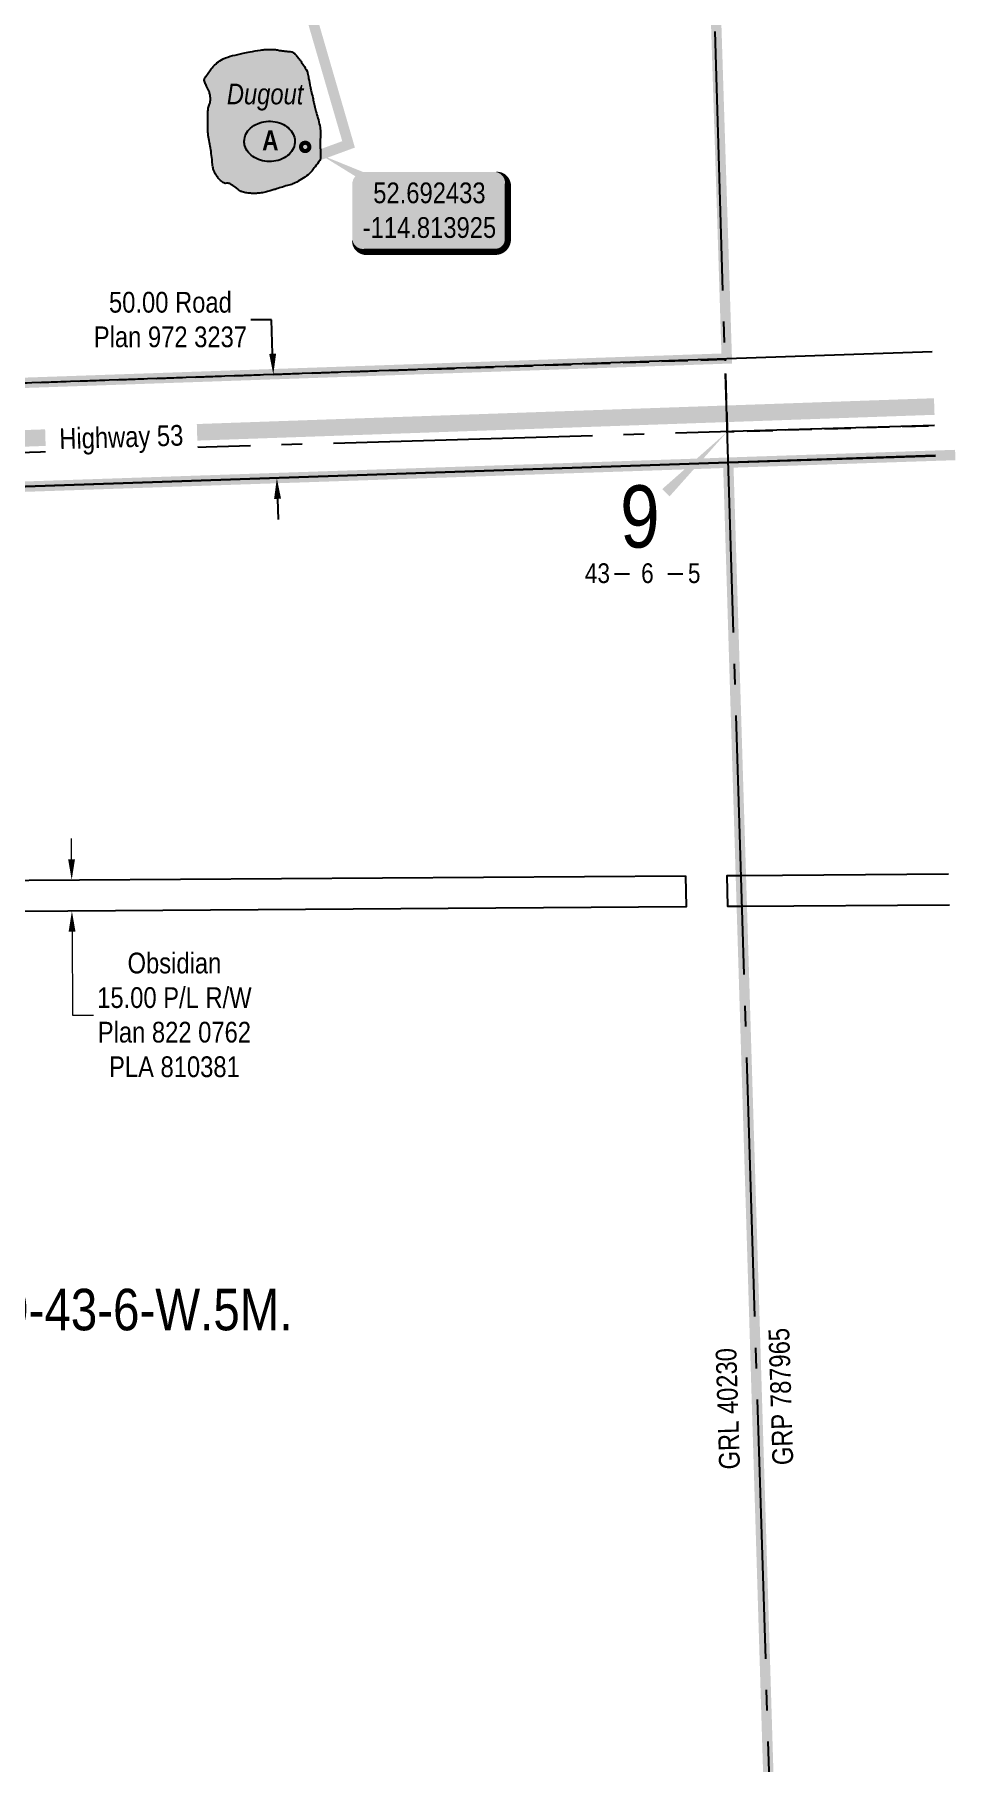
# Model space of a CAD drawing. Extents: x 643442 to 651909, y 5835058 to 5841090.
# Drawn here: x 647601 to 648048, y 5839524 to 5840357 of the extents above; entities that cross this region are included whole.
import ezdxf
from ezdxf.enums import TextEntityAlignment as Align

# ---------------------------------------------------------------- set-up
doc = ezdxf.new("R2010")
doc.units = 0
doc.header["$LTSCALE"] = 5
doc.header["$PDSIZE"] = 0.5
for name, pattern in [('CENTERLINEX3', [5, 2.5, -1, 0.5, -1]), ('foc-ACCESSROAD', [3.75, 2.5, -1.25]), ('foc-QUARTERLINE', [33, 25, -3, 2, -3])]:
    doc.linetypes.add(name, pattern=pattern)
doc.layers.get('Defpoints').update_dxf_attribs({"color": 9})
for name, color, linetype in [('10', 1, 'Continuous'), ('9', 3, 'Continuous'), ('AS-ROADS', 254, 'Continuous'), ('AS-TELUS', 224, 'foc-TEL'), ('C-RW', 13, 'Continuous'), ('C-SYMBOL', 7, 'Continuous'), ('CG-NOTES', 7, 'Continuous'), ('DETAIL-T', 7, 'Continuous'), ('F-AR', 190, 'foc-ACCESSROAD'), ('L-QSEC', 8, 'foc-QUARTERLINE'), ('L-SECLBL', 7, 'Continuous'), ('L-TITLEDB', 4, 'Continuous'), ('L-TITLEDB-T', 4, 'Continuous'), ('P-PROPOSED-WL1', 10, 'Continuous'), ('T-WATER', 160, 'Continuous'), ('T-WATER-H', 133, 'Continuous'), ('T-WATER-T', 170, 'Continuous')]:
    doc.layers.add(name, color=color, linetype=linetype)
doc.layers.add('AS-TRAPPER BOUNDARY', color=7, linetype='CENTERLINEX3', true_color=0xb85c00, transparency=0.6)
doc.layers.add('AS-TRAPPER-T', color=7, linetype='Continuous', true_color=0xc26100)
doc.layers.add('C-RW-T', color=13, linetype='Continuous', lineweight=9)
doc.styles.add('100L', font='ARIALN.TTF', dxfattribs={"height": 11})
doc.styles.add('175L', font='ARIALN.TTF', dxfattribs={"height": 20})
doc.styles.add('80', font='ARIALN.TTF', dxfattribs={"height": 10})
doc.styles.add('80CG', font='ARIALN.TTF', dxfattribs={"height": 10})
doc.styles.add('80L', font='ARIALN.TTF', dxfattribs={"height": 10})
doc.styles.add('BOLD', font='ARIALNB.TTF')
doc.styles.add('foc-LtypeFont', font='ARIALN.TTF', dxfattribs={"height": 7.35})
doc.styles.add('SIMPLEX', font='ARIALN.TTF')
doc.linetypes.add('foc-TEL', pattern='A,2,-1,["T",foc-LtypeFont,S=0.2,R=0,X=-0.425,Y=-0.75],-1.24,8', length=12.24)
doc.linetypes.add('foc-TEL-NOLINE', pattern='A,0,-2,["T",foc-LtypeFont,S=0.2,R=0,X=-0.425,Y=-0.75],-10.24', length=12.24)
doc.dimstyles.new('Compass 5 000', dxfattribs={"dimscale": 5, "dimtxt": 9, "dimasz": 2, "dimexe": 0.2, "dimexo": 0.0625, "dimgap": 0.5, "dimtad": 0, "dimtih": 1, "dimtoh": 1, "dimzin": 0, "dimdsep": 46, "dimtxsty": '80CG', "dimcen": 0.1, "dimse1": 1, "dimse2": 1, "dimclrd": 256, "dimclrt": 256, "dimaunit": 1, "dimadec": 4, "dimazin": 0, "dimtfac": 0.06, "dimtofl": 0, "dimtmove": 0, "dimatfit": 1, "dimfxl": 0.2, "dimtolj": 1, "dimtzin": 0, "dimlwd": -1, "dimarcsym": 0})

# ---------------------------------------------------------------- blocks, each defined once
blk = doc.blocks.new('L-SECLBL')
at = {"layer": '9', "color": 7}
for p, q in [((-5.08, -27.83), (-12.29, -27.83)), ((20.7, -27.83), (13.5, -27.83))]:
    blk.add_line(p, q, dxfattribs=at)
at = {"layer": '10', "color": 2, "style": 'SIMPLEX'}
blk.add_attdef('SEC', text='', height=30, dxfattribs=at).set_placement((0, 0), align=Align.MIDDLE)
at = {"layer": '10', "color": 5, "style": '80L'}
blk.add_attdef('TWP', text='', height=9.5, dxfattribs=at).set_placement((-14.43, -27.37), align=Align.MIDDLE_RIGHT)
blk.add_attdef('RGE', text='', height=9.5, dxfattribs=at).set_placement((3.62, -27.37), align=Align.MIDDLE_CENTER)
blk.add_attdef('MER', text='', height=9.5, dxfattribs=at).set_placement((23.17, -27.37), align=Align.MIDDLE_LEFT)
blk = doc.blocks.new('*U686')
h = blk.add_hatch(color=254)
edge = h.paths.add_edge_path()
edge.add_line((-31.5, -20), (31.5, -20))
edge.add_arc((31.5, -14), 6, 270, 360)
edge.add_line((37.5, -14), (37.5, 12.5))
edge.add_arc((31.5, 12.5), 6, 0, 90)
edge.add_line((31.5, 18.5), (-31.5, 18.5))
edge.add_arc((-31.5, 12.5), 6, 90, 180)
edge.add_line((-37.5, 12.5), (-37.5, -14))
edge.add_arc((-31.5, -14), 6, 180, 270)
at = {"color": 1, "flags": 128}
blk.add_lwpolyline([(-52.82, 26.81, 0, 10, 0), (0, 0, 5, 5, 0)], format="xyseb", dxfattribs=at)
blk.add_lwpolyline([(-31.5, -20, 3, 3, 0), (31.5, -20, 3, 3, 0.414214), (37.5, -14, 3, 3, 0), (37.5, 12.5, 3, 0, 0.414214), (31.5, 18.5, 0, 0, 0), (-31.5, 18.5, 0, 0, 0.414214), (-37.5, 12.5, 0, 0, 0), (-37.5, -14, 0, 3, 0.414214)], format="xyseb", close=True, dxfattribs=at)
at = {"color": 1, "style": '80'}
blk.add_attdef('ENTER_TEXT_001', (-36.33, -4.99), '', height=10, dxfattribs=at)
blk = doc.blocks.new('*D469')
at = {"layer": 'Defpoints', "color": 0, "transparency": 16777216}
for p in [(647699.86, 5840192.88), (647701.56, 5840142.92), (647718.16, 5840143.49)]:
    blk.add_point(p, dxfattribs=at)
at = {"layer": 'L-TITLEDB-T', "transparency": 16777216}
for p, q in [((647715.56, 5840219.86), (647705.56, 5840219.86)), ((647716.12, 5840203.44), (647715.56, 5840219.86)), ((647718.5, 5840133.49), (647718.84, 5840123.5))]:
    blk.add_line(p, q, dxfattribs=at)
for points in [[(647717.79, 5840203.49), (647714.46, 5840203.38), (647716.46, 5840193.44)], [(647720.17, 5840133.55), (647716.84, 5840133.44), (647718.16, 5840143.49)]]:
    blk.add_solid(points, dxfattribs=at)
at = {"layer": 'L-TITLEDB-T', "transparency": 16777216, "insert": (647666.83, 5840219.86), "char_height": 10, "attachment_point": 5, "style": '80CG'}
blk.add_mtext('\\A1;50.00 Road\\PPlan 972 3237', dxfattribs=at)
blk = doc.blocks.new('*D507')
at = {"layer": 'C-RW-T', "transparency": 16777216}
for p, q in [((647619.16, 5839959.73), (647619.1, 5839969.73)), ((647619.4, 5839924.73), (647619.67, 5839884.59)), ((647619.67, 5839884.59), (647629.67, 5839884.59))]:
    blk.add_line(p, q, dxfattribs=at)
for points in [[(647620.83, 5839959.74), (647617.5, 5839959.72), (647619.23, 5839949.73)], [(647621.07, 5839924.74), (647617.73, 5839924.72), (647619.33, 5839934.73)]]:
    blk.add_solid(points, dxfattribs=at)
at = {"layer": 'Defpoints', "color": 0, "transparency": 16777216}
for p in [(647620.07, 5839949.74), (647619.33, 5839934.73), (647620.17, 5839934.74)]:
    blk.add_point(p, dxfattribs=at)
at = {"layer": 'C-RW-T', "transparency": 16777216, "insert": (647668.76, 5839884.59), "char_height": 10, "attachment_point": 5, "style": '80CG'}
blk.add_mtext('\\A1;Obsidian\\P15.00 P/L R/W\\PPlan 822 0762\\PPLA 810381', dxfattribs=at)
blk = doc.blocks.new('AA')
at = {"const_width": 4}
blk.add_lwpolyline([(-1, 0, 1), (1, 0, 1)], format="xyb", close=True, dxfattribs=at)
blk.add_circle((0, 0), 2)
blk = doc.blocks.new('Route_Letters')
h = blk.add_hatch(color=255)
h.dxf.hatch_style = 1
edge = h.paths.add_edge_path()
edge.add_ellipse((-0.12, 0.46), major_axis=(-11.97, 0), ratio=0.789318, start_angle=0, end_angle=360)
at = {"color": 5}
blk.add_open_spline([(-12.34, 0.46), (-12.34, -0.25), (-12.24, -0.97), (-11.72, -2.79), (-11.14, -3.88), (-9.56, -5.81), (-8.54, -6.66), (-6.22, -8.02), (-4.9, -8.54), (-2.12, -9.17), (-0.66, -9.3), (2.22, -9.13), (3.64, -8.84), (6.27, -7.89), (7.48, -7.22), (9.54, -5.6), (10.38, -4.64), (11.6, -2.54), (11.97, -1.4), (12.18, 0.91), (12.02, 2.08), (11.2, 4.3), (10.54, 5.35), (8.8, 7.2), (7.72, 7.99), (5.29, 9.24), (3.93, 9.68), (1.11, 10.18), (-0.35, 10.23), (-3.22, 9.91), (-4.61, 9.55), (-7.16, 8.47), (-8.32, 7.75), (-10.24, 6.02), (-11, 5.02), (-12.05, 2.86), (-12.32, 1.7), (-12.34, 0.52), (-12.34, 0.49), (-12.34, 0.46)], degree=3, knots=[0, 0, 0, 0, 0.219529, 0.219529, 0.575727, 0.575727, 0.931924, 0.931924, 1.288121, 1.288121, 1.644318, 1.644318, 2.000515, 2.000515, 2.356712, 2.356712, 2.712909, 2.712909, 3.069107, 3.069107, 3.425304, 3.425304, 3.781501, 3.781501, 4.137698, 4.137698, 4.493895, 4.493895, 4.850092, 4.850092, 5.20629, 5.20629, 5.562487, 5.562487, 5.918684, 5.918684, 6.274881, 6.274881, 6.283185, 6.283185, 6.283185, 6.283185], dxfattribs=at)
at = {"color": 14, "style": 'BOLD'}
blk.add_attdef('A', text='', height=9.5, dxfattribs=at).set_placement((0.22, 0.98), align=Align.MIDDLE)

msp = doc.modelspace()

# ---------------------------------------------------------------- hatches: boundary and pattern name
at = {"layer": 'T-WATER-H'}
h = msp.add_hatch(color=256, dxfattribs=at)
h.dxf.hatch_style = 1
edge = h.paths.add_edge_path()
edge.add_arc((647720.517, 5840314.072), 43.218, 140.929715, 147.810195, ccw=False)
edge.add_arc((647700.782, 5840330.093), 17.799, 130.198959, 140.929715, ccw=False)
edge.add_arc((647697.783, 5840333.643), 13.152, 115.003386, 130.198959, ccw=False)
edge.add_arc((647702.878, 5840322.718), 25.207, 104.04252, 115.003386, ccw=False)
edge.add_arc((647742.11, 5840165.863), 186.894, 102.432111, 104.04252, ccw=False)
edge.add_arc((647718.884, 5840271.217), 79.009, 99.955179, 102.432111, ccw=False)
edge.add_arc((647753.129, 5840076.112), 277.097, 98.909613, 99.955179, ccw=False)
edge.add_arc((647713.362, 5840329.781), 20.33, 95.048867, 98.909613, ccw=False)
edge.add_arc((647714.496, 5840316.951), 33.21, 91.788789, 95.048867, ccw=False)
edge.add_arc((647714.736, 5840309.257), 40.908, 88.851508, 91.788789, ccw=False)
edge.add_arc((647714.524, 5840298.687), 51.48, 86.98909, 88.851508, ccw=False)
edge.add_arc((647716.761, 5840341.213), 8.896, 82.507813, 86.98909, ccw=False)
edge.add_arc((647716.711, 5840340.833), 9.279, 75.925149, 82.507813, ccw=False)
edge.add_arc((647720.802, 5840357.15), 7.544, 255.925147, 263.226451)
edge.add_arc((647755.228, 5840646.992), 299.423, 263.226451, 263.294293)
edge.add_arc((648597.589, 5847811.553), 7513.334, 263.2943315, 263.3078747)
edge.add_arc((647766.967, 5840732.407), 385.624, 263.307875, 263.608189)
edge.add_arc((647707.975, 5840205.808), 144.268, 83.117198, 83.608189, ccw=False)
edge.add_arc((647725.063, 5840347.371), 1.678, 61.404212, 83.117198, ccw=False)
edge.add_arc((647724.067, 5840345.544), 3.758, 46.944258, 61.404212, ccw=False)
edge.add_arc((647718.244, 5840339.312), 12.289, 42.528306, 46.944258, ccw=False)
edge.add_arc((647715.52, 5840336.813), 15.984, 38.656602, 42.528305, ccw=False)
edge.add_arc((647654.841, 5840288.276), 93.688, 37.422625, 38.656602, ccw=False)
edge.add_arc((647721.633, 5840339.384), 9.586, 33.564269, 37.422625, ccw=False)
edge.add_arc((647700.365, 5840325.273), 35.109, 32.920819, 33.564269, ccw=False)
edge.add_arc((646873.901, 5839790.183), 1019.672, 32.801411, 32.920808, ccw=False)
edge.add_arc((647525.109, 5840209.881), 244.935, 32.021319, 32.801411, ccw=False)
edge.add_arc((647732.119, 5840339.342), 0.776, 18.128338, 32.02132, ccw=False)
edge.add_arc((647729.002, 5840338.321), 4.056, 8.632713, 18.128338, ccw=False)
edge.add_arc((647800.043, 5840349.107), 67.799, 188.632713, 190.952829)
edge.add_arc((651842.84, 5841131.494), 4185.607, 190.952829, 191.010421)
edge.add_arc((647763.497, 5840337.779), 29.764, 191.010418, 191.693369)
edge.add_arc((647780.153, 5840341.227), 46.773, 191.693369, 193.595105)
edge.add_arc((647513.211, 5840276.671), 227.863, 12.733525, 13.595105, ccw=False)
edge.add_arc((647618.159, 5840300.386), 120.269, 11.569263, 12.733525, ccw=False)
edge.add_arc((647901.811, 5840358.453), 169.265, 191.569265, 192.550657)
edge.add_arc((647756.425, 5840326.087), 20.32, 192.550657, 199.289744)
edge.add_arc((647700.221, 5840306.416), 39.226, 14.440723, 19.289744, ccw=False)
edge.add_arc((647698.838, 5840306.06), 40.655, 9.095942, 14.440723, ccw=False)
edge.add_arc((647721.273, 5840309.652), 17.934, 1.045091, 9.095942, ccw=False)
edge.add_arc((647708.298, 5840309.415), 30.912, -3.452539, 1.045091, ccw=False)
edge.add_arc((647780.257, 5840305.074), 41.179, 176.547461, 180.44402)
edge.add_arc((647831.441, 5840305.47), 92.364, 180.44402, 182.163614)
edge.add_arc((647649.666, 5840298.603), 89.54, 0.417112, 2.163614, ccw=False)
edge.add_arc((647715.307, 5840299.081), 23.898, -3.369451, 0.417112, ccw=False)
edge.add_arc((647736.347, 5840297.842), 2.821, 345.594721, 356.630549, ccw=False)
edge.add_arc((647737.493, 5840297.548), 1.639, 325.391331, 345.594721, ccw=False)
edge.add_arc((647679.332, 5840337.683), 72.304, 322.365272, 325.391331, ccw=False)
edge.add_arc((647635.647, 5840371.368), 127.467, 321.323325, 322.365272, ccw=False)
edge.add_arc((647721.174, 5840302.905), 17.914, 318.543679, 321.323325, ccw=False)
edge.add_arc((647727.431, 5840297.377), 9.564, 307.099979, 318.543679, ccw=False)
edge.add_arc((647709.306, 5840321.343), 39.612, 301.48404, 307.099979, ccw=False)
edge.add_arc((647701.025, 5840334.865), 55.469, 297.882591, 301.48404, ccw=False)
edge.add_arc((647723.314, 5840292.738), 7.808, 288.273829, 297.882591, ccw=False)
edge.add_arc((647706.349, 5840344.115), 61.914, 285.902052, 288.273829, ccw=False)
edge.add_arc((647753.552, 5840178.426), 110.367, 105.902053, 107.67842)
edge.add_arc((647793.218, 5840053.976), 240.986, 107.67842, 108.346019)
edge.add_arc((647677.597, 5840402.641), 126.349, 287.424028, 288.346022, ccw=False)
edge.add_arc((647706.175, 5840311.582), 30.911, 282.986947, 287.424028, ccw=False)
edge.add_arc((647704.975, 5840316.788), 36.254, 278.889985, 282.986948, ccw=False)
edge.add_arc((647708.011, 5840297.376), 16.606, 274.571095, 278.889985, ccw=False)
edge.add_arc((647706.374, 5840317.847), 37.142, 271.683657, 274.571095, ccw=False)
edge.add_arc((647707.001, 5840296.536), 15.822, 266.188314, 271.683657, ccw=False)
edge.add_arc((647708.219, 5840314.813), 34.14, 262.44802, 266.188314, ccw=False)
edge.add_arc((647705.562, 5840294.775), 13.926, 252.768371, 262.44802, ccw=False)
edge.add_arc((647703.01, 5840286.546), 5.311, 237.062934, 252.768372, ccw=False)
edge.add_arc((647703.3, 5840286.994), 5.844, 226.469764, 237.062934, ccw=False)
edge.add_arc((647691.635, 5840274.715), 11.093, 46.469764, 54.153618)
edge.add_arc((647684.118, 5840264.31), 23.928, 54.153618, 58.686916)
edge.add_arc((647689.14, 5840272.565), 14.266, 58.686916, 64.558978)
edge.add_arc((647694.293, 5840283.397), 2.271, 64.558978, 101.372758)
edge.add_arc((647693.46, 5840287.536), 1.951, 241.539429, 281.372757, ccw=False)
edge.add_arc((647695.259, 5840290.856), 5.727, 233.147161, 241.539429, ccw=False)
edge.add_arc((647697.038, 5840293.229), 8.693, 226.337527, 233.147161, ccw=False)
edge.add_arc((647699.937, 5840296.267), 12.892, 219.008231, 226.337527, ccw=False)
edge.add_arc((647700.833, 5840296.993), 14.045, 211.986707, 219.00823, ccw=False)
edge.add_arc((647700.919, 5840297.046), 14.146, 202.12192, 211.986707, ccw=False)
edge.add_arc((647695.682, 5840294.917), 8.493, 189.379877, 202.12192, ccw=False)
edge.add_arc((647719.237, 5840298.808), 32.367, 184.625219, 189.379877, ccw=False)
edge.add_arc((647621.474, 5840290.899), 65.715, 4.625219, 7.961592)
edge.add_arc((647569.819, 5840283.675), 117.873, 7.961592, 11.480497)
edge.add_arc((647706.4, 5840311.414), 21.496, 183.234571, 191.480497, ccw=False)
edge.add_arc((647744.252, 5840313.553), 59.409, 181.592552, 183.234571, ccw=False)
edge.add_arc((647842.92, 5840316.296), 158.116, 180.586069, 181.592552, ccw=False)
edge.add_arc((647847.148, 5840316.34), 162.344, 180, 180.586069, ccw=False)
edge.add_arc((647907.919, 5840316.34), 223.115, 179.500079, 180, ccw=False)
edge.add_arc((647708.92, 5840318.076), 24.108, 174.640477, 179.500079, ccw=False)
edge.add_arc((647706.929, 5840318.263), 22.108, 169.565722, 174.640477, ccw=False)
edge.add_arc((647688.683, 5840321.623), 3.555, 152.847693, 169.565722, ccw=False)
edge.add_arc((647681.191, 5840325.465), 4.864, 332.847693, 347.126245)
edge.add_arc((647677.832, 5840326.233), 8.31, 347.126245, 357.708017)
edge.add_arc((647677.172, 5840326.259), 8.971, 357.708017, 367.891702)
edge.add_arc((647671.664, 5840325.496), 14.531, 7.891702, 14.044303)
edge.add_arc((647679.844, 5840327.542), 6.1, 14.044303, 23.546926)
edge.add_arc((647673.39, 5840324.73), 13.139, 23.546926, 29.485634)
edge.add_arc((647697.282, 5840338.239), 14.307, 203.794704, 209.485633, ccw=False)
edge.add_arc((647709.529, 5840343.639), 27.692, 201.813143, 203.794704, ccw=False)
edge.add_arc((647714.861, 5840345.774), 33.436, 200.009801, 201.813144, ccw=False)
edge.add_arc((647688.854, 5840336.303), 5.757, 189.467895, 200.009801, ccw=False)
edge.add_arc((647684.296, 5840335.542), 1.137, 165.607418, 189.467895, ccw=False)
edge.add_arc((647683.699, 5840335.696), 0.521, 149.558607, 165.607418, ccw=False)
edge.add_arc((647720.828, 5840313.876), 43.586, 147.810195, 149.558607, ccw=False)

# ---------------------------------------------------------------- linework, layer by layer
at = {"layer": 'AS-ROADS', "const_width": 8, "flags": 128}
msp.add_lwpolyline([(648035.189, 5840177.987), (646207.115, 5840114.034)], dxfattribs=at)
at = {"layer": 'AS-TELUS', "linetype": 'foc-TEL-NOLINE', "flags": 128}
msp.add_lwpolyline([(647135.605, 5840123.631), (647935.834, 5840150.931), (648035.733, 5840154.294)], dxfattribs=at)
at = {"layer": 'AS-TRAPPER BOUNDARY', "const_width": 4.999, "flags": 128}
for points in [[(647107.116, 5840945.672), (647910.796, 5840969.924), (647935.133, 5840201.149), (647134.277, 5840173.425), (647129.396, 5840307.761), (647261.897, 5840333.901), (647258.761, 5840403.547), (647126.251, 5840398.898)], [(647935.834, 5840150.931), (647941.919, 5839951.91), (647942.377, 5839936.913), (647960.029, 5839359.425), (647362.197, 5839342.249), (647346.965, 5839341.761), (647231.79, 5839338.077), (647205.276, 5839337.229), (647151.457, 5839335.445), (647150.936, 5839373.467), (647150.685, 5839391.826), (647143.044, 5839939.776), (647279.087, 5839941.444), (647279.836, 5839880.449), (647343.28, 5839881.227), (647358.517, 5839881.414), (647401.828, 5839881.946), (647401.198, 5839933.239), (647401.014, 5839948.236), (647400.33, 5840003.938), (647278.338, 5840002.441), (647278.84, 5839961.574), (647142.796, 5839959.904), (647140.781, 5840123.809), (647557.199, 5840138.012), (647927.957, 5840150.622), (647935.834, 5840150.931)]]:
    msp.add_lwpolyline(points, close=True, dxfattribs=at)
msp.add_lwpolyline([(647935.834, 5840150.931), (648045.316, 5840154.617)], dxfattribs=at)
at = {"layer": 'C-RW', "flags": 128}
msp.add_lwpolyline([(647915.148, 5839951.726), (647915.568, 5839936.729), (647525.492, 5839934.1), (647401.198, 5839933.239), (647358.166, 5839932.941), (647358.055, 5839947.937), (647401.014, 5839948.236), (647525.39, 5839949.1), (647915.148, 5839951.726)], close=True, dxfattribs=at)
msp.add_lwpolyline([(648042.586, 5839937.599), (647942.377, 5839936.913), (647935.685, 5839936.868), (647935.262, 5839951.864), (647941.919, 5839951.91), (648042.124, 5839952.606)], dxfattribs=at)
at = {"layer": 'F-AR', "flags": 128}
for points in [[(647140.781, 5840123.809), (647135.605, 5840123.631), (647135.113, 5840142.081), (647134.277, 5840173.425), (647555.505, 5840187.986), (647926.267, 5840200.547), (647934.309, 5840200.82), (647935.377, 5840165.854), (648035.304, 5840168.819)], [(648035.733, 5840154.294), (647935.834, 5840150.931), (647927.957, 5840150.622), (647557.199, 5840138.012), (647140.781, 5840123.809)]]:
    msp.add_lwpolyline(points, dxfattribs=at)
at = {"layer": 'L-QSEC', "flags": 128}
for points in [[(647979.814, 5838749.641), (647938.432, 5840065.929), (647910.796, 5840969.924)], [(648035.304, 5840168.819), (647135.113, 5840142.103)]]:
    msp.add_lwpolyline(points, dxfattribs=at)
at = {"layer": 'L-SECLBL', "flags": 128}
msp.add_lwpolyline([(647935.377, 5840165.854, 0, 4.999, 0), (647905.778, 5840136.42, 0, 0, 0)], format="xyseb", dxfattribs=at)
at = {"layer": 'L-TITLEDB', "flags": 128}
msp.add_lwpolyline([(648035.731, 5840154.343), (647935.834, 5840150.931), (647135.605, 5840123.631), (647134.277, 5840173.425), (647935.133, 5840201.149), (648034.253, 5840204.509)], dxfattribs=at)
at = {"layer": 'P-PROPOSED-WL1', "const_width": 5, "flags": 128}
msp.add_lwpolyline([(647130.006, 5840294.867), (647249.083, 5840313.929), (647277.598, 5840277.154), (647271.549, 5840317.367), (647368.178, 5840330.911), (647729.646, 5840383.948), (647752.75, 5840304.389), (647739.203, 5840299.413)], dxfattribs=at)
at = {"layer": 'T-WATER', "flags": 128}
msp.add_lwpolyline([(647683.942, 5840337.096, -0.0300308), (647686.963, 5840341.312, -0.046856), (647689.294, 5840343.688, -0.0664005), (647692.224, 5840345.562, -0.0478623), (647696.762, 5840347.171, -0.0070269), (647701.875, 5840348.374, -0.0108081), (647705.225, 5840349.037, -0.0045622), (647710.213, 5840349.866, -0.0168473), (647711.573, 5840350.032, -0.0142257), (647713.459, 5840350.145, -0.012817), (647715.556, 5840350.157, -0.0081265), (647717.228, 5840350.096, -0.0195558), (647717.921, 5840350.032, -0.0287302), (647718.967, 5840349.833, 0.0318687), (647719.912, 5840349.659, 0.000296), (647720.264, 5840349.617, 0.0000591), (647722.028, 5840349.41, 0.0013104), (647724.036, 5840349.18, -0.0021424), (647725.264, 5840349.037, -0.0950253), (647725.866, 5840348.844, -0.0631773), (647726.633, 5840348.291, -0.0192706), (647727.3, 5840347.618, -0.0168951), (647728.002, 5840346.798, -0.0053843), (647729.246, 5840345.209, -0.0168368), (647729.62, 5840344.683, -0.0028076), (647729.837, 5840344.354, -0.000521), (647730.99, 5840342.569, -0.0034038), (647732.777, 5840339.754, -0.0606939), (647732.857, 5840339.584, -0.0414562), (647733.012, 5840338.93, 0.0101238), (647733.479, 5840336.225, 0.0002513), (647734.28, 5840332.095, 0.0029799), (647734.35, 5840331.747, 0.0082981), (647734.69, 5840330.232, -0.0037594), (647735.47, 5840326.896, -0.0050801), (647735.985, 5840324.507, 0.0042822), (647736.59, 5840321.672, 0.0294133), (647737.246, 5840319.374, -0.021161), (647738.209, 5840316.198, -0.0233252), (647738.982, 5840312.487, -0.0351429), (647739.204, 5840309.979, -0.0196271), (647739.153, 5840307.554, 0.0170036), (647739.08, 5840304.755, 0.0075033), (647739.143, 5840301.983, -0.0076207), (647739.204, 5840299.255, -0.0165235), (647739.164, 5840297.676, -0.0481901), (647739.08, 5840297.14, -0.088383), (647738.841, 5840296.617, -0.0132044), (647736.591, 5840293.533, -0.0045464), (647735.158, 5840291.71, -0.0121291), (647734.599, 5840291.045, -0.0499741), (647733.2, 5840289.749, -0.0245091), (647729.994, 5840287.562, -0.0157156), (647726.965, 5840285.836, -0.0419507), (647725.762, 5840285.323, -0.0103492), (647723.312, 5840284.57, 0.007751), (647720.037, 5840283.582, 0.002913), (647717.366, 5840282.714, -0.004023), (647715.432, 5840282.089, -0.0193628), (647713.122, 5840281.461, -0.0178783), (647710.577, 5840280.97, -0.0188469), (647709.335, 5840280.823, -0.0125995), (647707.466, 5840280.721, -0.0239826), (647705.949, 5840280.749, -0.0163216), (647703.732, 5840280.97, -0.0422606), (647701.437, 5840281.474, -0.0686354), (647700.122, 5840282.089, -0.0462544), (647699.275, 5840282.757, 0.0335397), (647698.131, 5840283.706, 0.0197828), (647696.554, 5840284.753, 0.0256273), (647695.268, 5840285.448, 0.1620264), (647693.845, 5840285.623, -0.1755772), (647692.53, 5840285.821, -0.0366346), (647691.824, 5840286.273, -0.0297214), (647691.036, 5840286.94, -0.031991), (647689.919, 5840288.152, -0.0306468), (647688.92, 5840289.552, -0.0430699), (647687.814, 5840291.719, -0.055655), (647687.302, 5840293.533, -0.0207491), (647686.975, 5840296.198, 0.0145587), (647686.556, 5840300.001, 0.0153553), (647685.333, 5840307.135, -0.0359952), (647684.938, 5840310.201, -0.0071648), (647684.866, 5840311.902, -0.0043916), (647684.813, 5840314.679, -0.0025572), (647684.805, 5840316.34, -0.0021813), (647684.813, 5840318.286, -0.0212072), (647684.918, 5840320.328, -0.0221464), (647685.186, 5840322.267, -0.0730758), (647685.519, 5840323.245, 0.0623827), (647685.933, 5840324.381, 0.0462045), (647686.136, 5840325.901, 0.044464), (647686.058, 5840327.491, 0.0268522), (647685.761, 5840329.022, 0.0414868), (647685.435, 5840329.979, 0.0259183), (647684.828, 5840331.197, -0.0248365), (647684.191, 5840332.467, -0.0086464), (647683.82, 5840333.349, -0.0078687), (647683.444, 5840334.332, -0.0460302), (647683.175, 5840335.355, -0.1044888), (647683.195, 5840335.825, -0.0701408), (647683.25, 5840335.959, -0.007629)], format="xyb", close=True, dxfattribs=at)

# ---------------------------------------------------------------- block references
at = {"layer": 'CG-NOTES', "color": 6}
msp.add_blockref('Route_Letters', (647714.789, 5840305.362), dxfattribs=at).add_auto_attribs({'A': 'A'})
msp.add_blockref('AA', (647731.828, 5840303.173), dxfattribs=at)
at = {"layer": 'DETAIL-T', "color": 2}
ref = msp.add_blockref('*U686', (647792.04, 5840272.591), dxfattribs=dict(at, xscale=1.000381145216328, yscale=1.000381145216328, zscale=1.000381145216328))
ref.add_attrib('ENTER_TEXT_001', '52.692433', (647764.649, 5840276.014), dxfattribs={"layer": '0', "color": 1, "height": 10.0038, "style": '80'})
ref.add_attrib('ENTER_TEXT_002', '-114.813925', (647759.569, 5840259.3), dxfattribs={"layer": '0', "color": 1, "height": 10.00381, "style": '80'})
at = {"layer": 'L-SECLBL', "color": 3, "xscale": 0.99970833, "yscale": 0.99970833, "zscale": 0.99970833}
msp.add_blockref('L-SECLBL', (647893.236, 5840124.999), dxfattribs=at).add_auto_attribs({'SEC': '9', 'TWP': '43', 'RGE': '6', 'MER': '5'})

# ---------------------------------------------------------------- texts
at = {"layer": 'AS-TRAPPER-T', "style": '80L'}
for s, p in [('GRP 787965', (647967.203, 5839667.71)), ('GRL 40230', (647941.5, 5839665.627))]:
    msp.add_text(s, height=9.9913, rotation=91.751035, dxfattribs=at).set_placement(p)
at = {"layer": 'C-SYMBOL', "color": 3, "style": '175L'}
msp.add_text('S.W.1/4 Sec. 9-43-6-W.5M.', height=20, dxfattribs=at).set_placement((647585.68, 5839726.581), align=Align.BOTTOM_CENTER)
at = {"layer": 'T-WATER-T', "insert": (647694.046, 5840333.681), "char_height": 9.99699, "attachment_point": 1, "style": '100L'}
msp.add_mtext_dynamic_manual_height_columns('{\\fArial Narrow|b0|i1|c0|p34;Dugout}', width=14.15199, gutter_width=55, heights=[0], dxfattribs=at)

# ---------------------------------------------------------------- dimensions: what is measured, and where the dimension line sits
at = {"layer": 'C-RW-T'}
dim = msp.add_linear_dim(base=(647619.333, 5839934.733), p1=(647620.067, 5839949.738), p2=(647620.168, 5839934.739), angle=270.386004, text='Obsidian\\P15.00 P/L R/W\\PPlan 822 0762\\PPLA 810381', dimstyle='Compass 5 000', dxfattribs=at)
dim.commit()
dim.dimension.update_dxf_attribs({"geometry": '*D507', "text_midpoint": (647668.757, 5839884.591), "dimtype": 161})

# ---------------------------------------------------------------- next in the draw order: texts
at = {"layer": 'L-TITLEDB-T', "insert": (647643.188, 5840161.789), "char_height": 9.99708, "width": 70.18866, "attachment_point": 5, "rotation": 1.699929, "style": '80CG', "bg_fill": 3, "box_fill_scale": 1.15, "bg_fill_color": 256, "bg_fill_true_color": 256, "bg_fill_transparency": 0}
msp.add_mtext('\\A1;Highway 53', dxfattribs=at)

# ---------------------------------------------------------------- next in the draw order: dimensions: what is measured, and where the dimension line sits
at = {"layer": 'L-TITLEDB-T', "color": 2}
dim = msp.add_linear_dim(base=(647718.162, 5840143.487), p1=(647699.863, 5840192.877), p2=(647701.562, 5840142.922), angle=271.947939, text='50.00 Road\\PPlan 972 3237', dimstyle='Compass 5 000', dxfattribs=at)
dim.commit()
dim.dimension.update_dxf_attribs({"geometry": '*D469', "text_midpoint": (647666.83, 5840219.856), "dimtype": 161})

doc.saveas('drawing.dxf')
